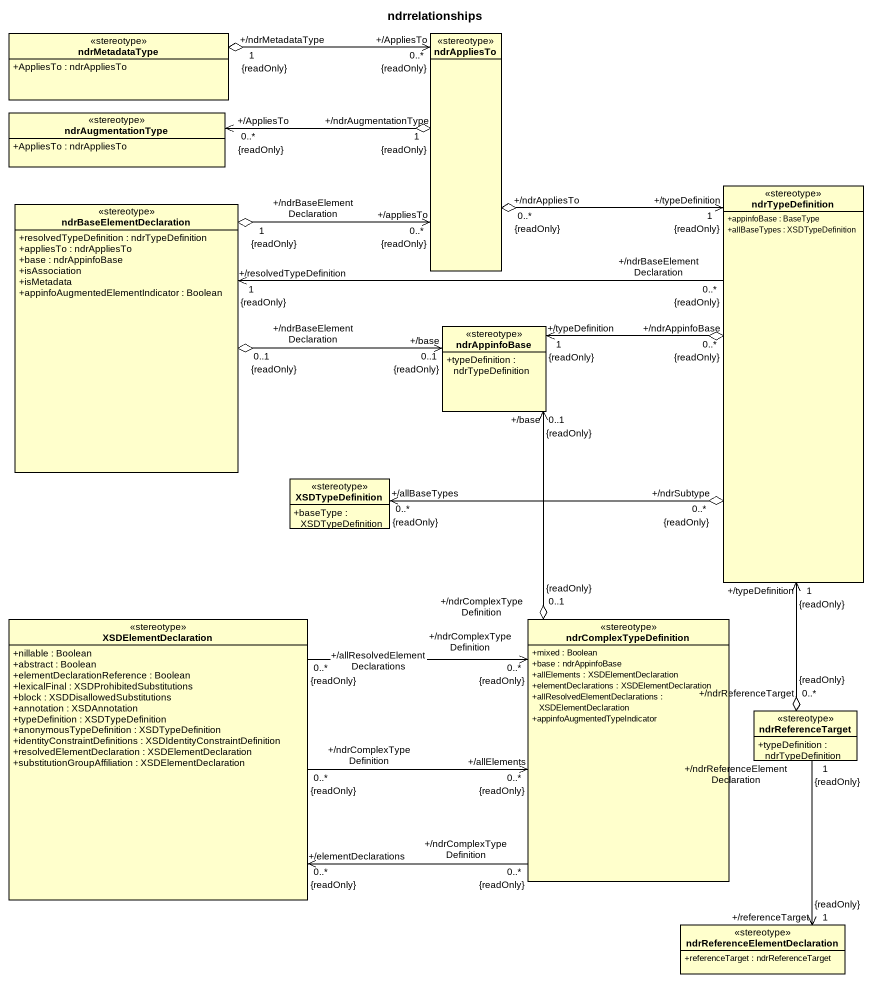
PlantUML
@startuml
title ndrrelationships
hide circle
hide empty members
skinparam classAttributeIconSize 0
class ndrMetadataType <<stereotype>> {
  +AppliesTo : ndrAppliesTo
}
class ndrAppliesTo <<stereotype>>
class ndrAugmentationType <<stereotype>> {
  +AppliesTo : ndrAppliesTo
}
class ndrBaseElementDeclaration <<stereotype>> {
  +resolvedTypeDefinition : ndrTypeDefinition
  +appliesTo : ndrAppliesTo
  +base : ndrAppinfoBase
  +isAssociation
  +isMetadata
  +appinfoAugmentedElementIndicator : Boolean
}
class ndrTypeDefinition <<stereotype>> {
  +appinfoBase : BaseType
  +allBaseTypes : XSDTypeDefinition
}
class ndrAppinfoBase <<stereotype>> {
  +typeDefinition : ndrTypeDefinition
}
class XSDTypeDefinition <<stereotype>> {
  +baseType : XSDTypeDefinition
}
class XSDElementDeclaration <<stereotype>> {
  +nillable : Boolean
  +abstract : Boolean
  +elementDeclarationReference : Boolean
  +lexicalFinal : XSDProhibitedSubstitutions
  +block : XSDDisallowedSubstitutions
  +annotation : XSDAnnotation
  +typeDefinition : XSDTypeDefinition
  +anonymousTypeDefinition : XSDTypeDefinition
  +identityConstraintDefinitions : XSDIdentityConstraintDefinition
  +resolvedElementDeclaration : XSDElementDeclaration
  +substitutionGroupAffiliation : XSDElementDeclaration
}
class ndrComplexTypeDefinition <<stereotype>> {
  +mixed : Boolean
  +base : ndrAppinfoBase
  +allElements : XSDElementDeclaration
  +elementDeclarations : XSDElementDeclaration
  +allResolvedElementDeclarations : XSDElementDeclaration
  +appinfoAugmentedTypeIndicator
}
class ndrReferenceTarget <<stereotype>> {
  +typeDefinition : ndrTypeDefinition
}
class "ndrReferenceElementDeclaration" as ndrReferenceElementDeclarati <<stereotype>> {
  +referenceTarget : ndrReferenceTarget
}
ndrAppliesTo "+/AppliesTo\n0..*\n{readOnly}" <-left-o "+/ndrMetadataType\n1\n{readOnly}" ndrMetadataType
ndrAppliesTo "+/appliesTo\n0..*\n{readOnly}" <-left-o "+/ndrBaseElementDeclaration\n1\n{readOnly}" ndrBaseElementDeclaration
ndrAugmentationType "+/AppliesTo\n0..*\n{readOnly}" <-right-o "+/ndrAugmentationType\n1\n{readOnly}" ndrAppliesTo
ndrTypeDefinition "+/typeDefinition\n1\n{readOnly}" <-up-o "+/ndrAppliesTo\n0..*\n{readOnly}" ndrAppliesTo
ndrTypeDefinition "+/ndrBaseElementDeclaration\n0..*\n{readOnly}" -left-> "+/resolvedTypeDefinition\n1\n{readOnly}" ndrBaseElementDeclaration
ndrTypeDefinition "+/ndrAppinfoBase\n0..*\n{readOnly}" o-left-> "+/typeDefinition\n1\n{readOnly}" ndrAppinfoBase
ndrTypeDefinition "+/typeDefinition\n1\n{readOnly}" <--o "+/ndrReferenceTarget\n0..*\n{readOnly}" ndrReferenceTarget
ndrAppinfoBase "+/base\n0..1\n{readOnly}" <-left-o "+/ndrBaseElementDeclaration\n0..1\n{readOnly}" ndrBaseElementDeclaration
ndrAppinfoBase "+/base\n0..1\n{readOnly}" <--o "+/ndrComplexTypeDefinition\n0..1\n{readOnly}" ndrComplexTypeDefinition
XSDTypeDefinition "+/allBaseTypes\n0..*\n{readOnly}" <-right-o "+/ndrSubtype\n0..*\n{readOnly}" ndrTypeDefinition
XSDElementDeclaration "+/elementDeclarations\n0..*\n{readOnly}" <-right- "+/ndrComplexTypeDefinition\n0..*\n{readOnly}" ndrComplexTypeDefinition
XSDElementDeclaration "+/ndrComplexTypeDefinition\n0..*\n{readOnly}" -right-> "+/allElements\n0..*\n{readOnly}" ndrComplexTypeDefinition
XSDElementDeclaration "+/ndrComplexTypeDefinition\n0..*\n{readOnly}" -right-> "+/allResolvedElementDeclarations\n0..*\n{readOnly}" ndrComplexTypeDefinition
ndrReferenceElementDeclarati "+/referenceTarget\n1\n{readOnly}" <-up- "+/ndrReferenceElementDeclaration\n1\n{readOnly}" ndrReferenceTarget
@enduml
